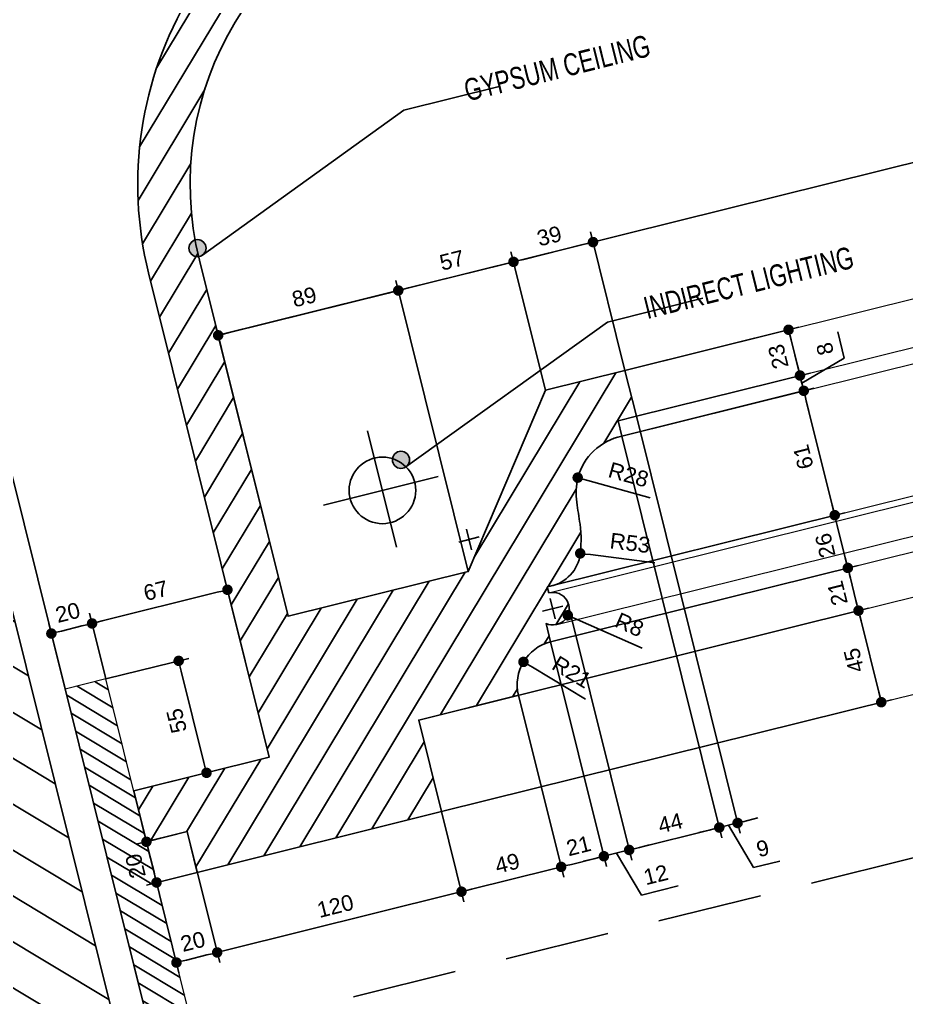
# Model space of a CAD drawing. Header units: inches. Extents: x 252212 to 296477, y 417293 to 492071.
# Drawn here: x 288846.7 to 289269.5, y 489753.6 to 490220 of the extents above; entities that cross this region are included whole.
import ezdxf

# ---------------------------------------------------------------- set-up
doc = ezdxf.new("R2010")
doc.units = ezdxf.units.IN
doc.header["$MEASUREMENT"] = 0
doc.linetypes.add('HIDDEN', pattern=[0.375, 0.25, -0.125])
for name, color, linetype in [('48-TITLE', 7, 'Continuous'), ('8', 8, 'Continuous'), ('CQ spot detail elevation', 1, 'Continuous'), ('CQ SPOT DETAILS', 40, 'Continuous'), ('CQ text label', 3, 'Continuous'), ('gypsum', 31, 'Continuous'), ('Layer1', 1, 'Continuous'), ('Layer3', 7, 'Continuous'), ('Layer7', 8, 'Continuous'), ('LIGHT', 130, 'Continuous')]:
    doc.layers.add(name, color=color, linetype=linetype)
doc.layers.add('GRC', color=41, linetype='Continuous', lineweight=0)
doc.styles.add('DIM 50', font='romans.shx', dxfattribs={"width": 0.75, "height": 100})
doc.styles.get("Standard").update_dxf_attribs({"font": 'arial.ttf'})
doc.dimstyles.new('chester 5', dxfattribs={"dimscale": 0.05, "dimtxt": 150, "dimasz": 100, "dimexe": 100, "dimexo": 0, "dimgap": 80, "dimtad": 1, "dimdec": 0, "dimzin": 0, "dimdsep": 46, "dimtxsty": 'Standard', "dimblk": 'DOT', "dimcen": 100, "dimclrd": 1, "dimclre": 1, "dimclrt": 3, "dimadec": 0, "dimazin": 0, "dimtfac": 1, "dimtdec": 0, "dimtofl": 0, "dimtmove": 0, "dimatfit": 3, "dimfxl": 1, "dimtolj": 1, "dimtzin": 0, "dimlwd": -1, "dimarcsym": 0})
doc.dimstyles.get("Standard").update_dxf_attribs({"dimtxt": 0.18, "dimasz": 0.18, "dimexe": 0.18, "dimexo": 0.0625, "dimgap": 0.09, "dimtad": 0, "dimtih": 1, "dimtoh": 1, "dimdec": 4, "dimzin": 0, "dimdsep": 46, "dimtxsty": 'Standard', "dimcen": 0.09, "dimadec": 0, "dimazin": 0, "dimtfac": 1, "dimtdec": 4, "dimtofl": 0, "dimtmove": 0, "dimatfit": 3, "dimfxl": 1, "dimtolj": 1, "dimtzin": 0, "dimarcsym": 0})

# ---------------------------------------------------------------- blocks, each defined once
blk = doc.blocks.new('L1')
at = {"layer": 'LIGHT', "elevation": 3.648573589799419e-06}
for points in [[(-58.16092766117072, 76.66339870879892), (-58.16092766117072, 19.49658948095748)], [(-58.16092766122892, 76.66339870856609), (-58.16092766128713, 19.49658948078286)], [(-29.19216362002771, 47.41520166554255), (-85.49162586161401, 47.41520166554255)], [(-29.19216362008592, 47.41520166536793), (-85.49162586173043, 47.41520166536793)]]:
    blk.add_lwpolyline(points, dxfattribs=at)
at = {"layer": 'LIGHT'}
for centre, radius in [((-58.16092766122892, 47.41520166560076, 3.648573589799419e-06), 15.87653305614366), ((-58.16092766128713, 47.41520166542614, 3.648573589799419e-06), 15.87653305614367)]:
    blk.add_circle(centre, radius, dxfattribs=at)
blk = doc.blocks.new('_Dot')
at = {"color": 0, "linetype": 'ByBlock', "lineweight": -2}
blk.add_line((-0.5, 0), (-1, 0), dxfattribs=at)
at = {"color": 0, "linetype": 'ByBlock', "const_width": 0.5}
blk.add_lwpolyline([(-0.25, 0, 1), (0.25, 0, 1)], format="xyb", close=True, dxfattribs=at)
blk = doc.blocks.new('*D321')
at = {"color": 1, "lineweight": -2, "ltscale": 0.1, "transparency": 16777216}
for p, q in [((288887.850545457, 489905.487671127), (288880.0523021229, 489936.831306314)), ((288868.4422201366, 489900.6589126676), (288860.6439768025, 489932.0025478547))]:
    blk.add_line(p, q, dxfattribs=at)
at = {"color": 1, "ltscale": 0.1, "transparency": 16777216}
blk.add_line((288866.7032477475, 489928.3576561394), (288876.4074104077, 489930.7720353691), dxfattribs=at)
at = {"layer": 'Defpoints', "color": 0, "ltscale": 0.1, "transparency": 16777216}
for p in [(288881.2594917378, 489931.9792249839), (288887.850545457, 489905.487671127, -2.210991648221889e-07), (288868.4422201366, 489900.6589126676, -2.210991648221889e-07)]:
    blk.add_point(p, dxfattribs=at)
at = {"color": 1, "ltscale": 0.1, "transparency": 16777216, "xscale": 5, "yscale": 5, "zscale": 5}
for p, rotation in [((288881.2594917378, 489931.9792249839), 13.9714232829857), ((288861.8511664174, 489927.1504665245), 193.9714232829857)]:
    blk.add_blockref('_Dot', p, dxfattribs=dict(at, rotation=rotation))
at = {"color": 3, "ltscale": 0.1, "transparency": 16777216, "insert": (288869.6650397732, 489937.1625233104), "char_height": 7.5, "attachment_point": 5, "rotation": 13.97142328298572}
blk.add_mtext('\\A1;20', dxfattribs=at)
blk = doc.blocks.new('*D322')
at = {"color": 1, "lineweight": -2, "ltscale": 0.1, "transparency": 16777216}
for p, q in [((288965.6702961042, 489868.1714406142), (288944.5927458407, 489952.8888593705)), ((288887.8505454571, 489905.487671127), (288880.052302123, 489936.831306314))]:
    blk.add_line(p, q, dxfattribs=at)
at = {"color": 1, "ltscale": 0.1, "transparency": 16777216}
blk.add_line((288886.111573068, 489933.1864145987), (288940.9478541254, 489946.8295884255), dxfattribs=at)
at = {"layer": 'Defpoints', "color": 0, "ltscale": 0.1, "transparency": 16777216}
for p in [(288945.7999354555, 489948.0367780403), (288887.8505454571, 489905.487671127, -2.210991648221889e-07), (288965.6702961042, 489868.1714406142, -1.334850639522189e-06)]:
    blk.add_point(p, dxfattribs=at)
at = {"color": 1, "ltscale": 0.1, "transparency": 16777216, "xscale": 5, "yscale": 5, "zscale": 5}
for p, rotation in [((288945.7999354555, 489948.0367780403), 13.9714232829857), ((288881.2594917379, 489931.9792249838), 193.9714232829857)]:
    blk.add_blockref('_Dot', p, dxfattribs=dict(at, rotation=rotation))
at = {"color": 3, "ltscale": 0.1, "transparency": 16777216, "insert": (288911.6394242922, 489947.6056790683), "char_height": 7.5, "attachment_point": 5, "rotation": 13.97142328298572}
blk.add_mtext('\\A1;67', dxfattribs=at)
blk = doc.blocks.new('*D323')
at = {"color": 1, "lineweight": -2, "ltscale": 0.1, "transparency": 16777216}
for p, q in [((288926.5740826541, 489832.6822137124), (288942.1121960119, 489770.229564351)), ((288907.1658039574, 489827.8534668531), (288922.7039173152, 489765.4008174915))]:
    blk.add_line(p, q, dxfattribs=at)
at = {"color": 1, "ltscale": 0.1, "transparency": 16777216}
blk.add_line((288926.3488090305, 489771.4600884364), (288936.052925067, 489773.8744560662), dxfattribs=at)
at = {"layer": 'Defpoints', "color": 0, "ltscale": 0.1, "transparency": 16777216}
for p in [(288926.5740826541, 489832.6822137124, -1.334850639522189e-06), (288907.1658039574, 489827.8534668531, -2.210991648221889e-07), (288940.905006397, 489775.0816456811)]:
    blk.add_point(p, dxfattribs=at)
at = {"color": 1, "ltscale": 0.1, "transparency": 16777216, "xscale": 5, "yscale": 5, "zscale": 5}
for p, rotation in [((288940.905006397, 489775.0816456811), 13.9714232829857), ((288921.4967277004, 489770.2528988216), 193.9714232829857)]:
    blk.add_blockref('_Dot', p, dxfattribs=dict(at, rotation=rotation))
at = {"color": 3, "ltscale": 0.1, "transparency": 16777216, "insert": (288929.3105777443, 489780.2649498075), "char_height": 7.5, "attachment_point": 5, "rotation": 13.97142328298572}
blk.add_mtext('\\A1;20', dxfattribs=at)
blk = doc.blocks.new('*D324')
at = {"color": 1, "lineweight": -2, "ltscale": 0.1, "transparency": 16777216}
for p, q in [((289047.8606255115, 489842.2483127709), (289058.5699655898, 489799.2040482967)), ((288926.5740826541, 489832.6822137124), (288942.1121987836, 489770.2295532108))]:
    blk.add_line(p, q, dxfattribs=at)
at = {"color": 1, "ltscale": 0.1, "transparency": 16777216}
blk.add_line((288945.7570904988, 489776.2888241557), (289052.5106946449, 489802.8489400119), dxfattribs=at)
at = {"layer": 'Defpoints', "color": 0, "ltscale": 0.1, "transparency": 16777216}
for p in [(289047.8606255115, 489842.2483127709, -1.334850639522189e-06), (288926.5740826541, 489832.6822137124, -1.334850639522189e-06), (289057.3627759749, 489804.0561296268)]:
    blk.add_point(p, dxfattribs=at)
at = {"color": 1, "ltscale": 0.1, "transparency": 16777216, "xscale": 5, "yscale": 5, "zscale": 5}
for p, rotation in [((289057.3627759749, 489804.0561296268), 13.9714232829857), ((288940.9050091687, 489775.0816345409), 193.9714232829857)]:
    blk.add_blockref('_Dot', p, dxfattribs=dict(at, rotation=rotation))
at = {"color": 3, "ltscale": 0.1, "transparency": 16777216, "insert": (288997.2436032674, 489797.16655964), "char_height": 7.5, "attachment_point": 5, "rotation": 13.97142328298572}
blk.add_mtext('\\A1;120', dxfattribs=at)
blk = doc.blocks.new('*D325')
at = {"color": 1, "lineweight": -2, "ltscale": 0.1, "transparency": 16777216}
for p, q in [((289084.5465232392, 489897.7466700586), (289106.1203626248, 489811.0345065221)), ((289047.8606255115, 489842.2483127709), (289058.5699655898, 489799.2040482967))]:
    blk.add_line(p, q, dxfattribs=at)
at = {"color": 1, "ltscale": 0.1, "transparency": 16777216}
blk.add_line((289062.2148573051, 489805.2633192416), (289100.0610916798, 489814.6793982374), dxfattribs=at)
at = {"layer": 'Defpoints', "color": 0, "ltscale": 0.1, "transparency": 16777216}
for p in [(289084.5465232392, 489897.7466700586, -1.334850639522189e-06), (289047.8606255115, 489842.2483127709, -1.334850639522189e-06), (289104.9131730099, 489815.8865878521)]:
    blk.add_point(p, dxfattribs=at)
at = {"color": 1, "ltscale": 0.1, "transparency": 16777216, "xscale": 5, "yscale": 5, "zscale": 5}
for p, rotation in [((289104.9131730099, 489815.8865878521), 13.9714232829857), ((289057.3627759749, 489804.0561296268), 193.9714232829857)]:
    blk.add_blockref('_Dot', p, dxfattribs=dict(at, rotation=rotation))
at = {"color": 3, "ltscale": 0.1, "transparency": 16777216, "insert": (289079.247685188, 489817.5690362956), "char_height": 7.5, "attachment_point": 5, "rotation": 13.97142328298572}
blk.add_mtext('\\A1;49', dxfattribs=at)
blk = doc.blocks.new('*D326')
at = {"color": 1, "lineweight": -2, "ltscale": 0.1, "transparency": 16777216}
for p, q in [((289099.8550684435, 489923.1956080272), (289126.4991042112, 489816.1047029044)), ((289084.5465232392, 489897.7466700586), (289106.1203626248, 489811.0345065221))]:
    blk.add_line(p, q, dxfattribs=at)
at = {"color": 1, "ltscale": 0.1, "transparency": 16777216}
blk.add_line((289109.7652543401, 489817.093777467), (289120.4398332663, 489819.7495946197), dxfattribs=at)
at = {"layer": 'Defpoints', "color": 0, "ltscale": 0.1, "transparency": 16777216}
for p in [(289099.8550684435, 489923.1956080272, -1.334850639522189e-06), (289084.5465232392, 489897.7466700586, -1.334850639522189e-06), (289125.2919145964, 489820.9567842345)]:
    blk.add_point(p, dxfattribs=at)
at = {"color": 1, "ltscale": 0.1, "transparency": 16777216, "xscale": 5, "yscale": 5, "zscale": 5}
for p, rotation in [((289125.2919145964, 489820.9567842345), 13.9714232829857), ((289104.9131730099, 489815.8865878521), 193.9714232829857)]:
    blk.add_blockref('_Dot', p, dxfattribs=dict(at, rotation=rotation))
at = {"color": 3, "ltscale": 0.1, "transparency": 16777216, "insert": (289113.2276943387, 489825.9573059425), "char_height": 7.5, "attachment_point": 5, "rotation": 13.97142328298572}
blk.add_mtext('\\A1;21', dxfattribs=at)
blk = doc.blocks.new('*D327')
at = {"color": 1, "lineweight": -2, "ltscale": 0.1, "transparency": 16777216}
for p, q in [((289108.7155288517, 489939.0268378335), (289138.5522508051, 489819.1035053573)), ((289099.8550684433, 489923.1956080272), (289126.4991042111, 489816.1047029044))]:
    blk.add_line(p, q, dxfattribs=at)
at = {"color": 1, "ltscale": 0.1, "transparency": 16777216}
for p, q in [((289142.1971425203, 489825.1627763022), (289147.0492238505, 489826.369965917)), ((289125.2919145963, 489820.9567842345), (289137.3450611903, 489823.9555866874)), ((289131.3184878933, 489822.4561854609), (289143.1925313935, 489802.4346751703)), ((289120.4398332662, 489819.7495946196), (289115.5877519361, 489818.5424050048)), ((289143.1925313935, 489802.4346751703), (289160.6219621524, 489806.7710880152))]:
    blk.add_line(p, q, dxfattribs=at)
at = {"layer": 'Defpoints', "color": 0, "ltscale": 0.1, "transparency": 16777216}
for p in [(289108.7155288517, 489939.0268378335, -1.334850639522189e-06), (289099.8550684433, 489923.1956080272, -1.334850639522189e-06), (289137.3450611903, 489823.9555866874)]:
    blk.add_point(p, dxfattribs=at)
at = {"color": 1, "ltscale": 0.1, "transparency": 16777216, "xscale": 5, "yscale": 5, "zscale": 5}
for p, rotation in [((289137.3450611903, 489823.9555866874), 193.9714232829857), ((289125.2919145963, 489820.9567842345), 13.9714232829857)]:
    blk.add_blockref('_Dot', p, dxfattribs=dict(at, rotation=rotation))
at = {"color": 3, "ltscale": 0.1, "transparency": 16777216, "insert": (289150.0323973084, 489812.138501492), "char_height": 7.5, "attachment_point": 5, "rotation": 13.97142328298572}
blk.add_mtext('\\A1;12', dxfattribs=at)
blk = doc.blocks.new('*D328')
at = {"color": 1, "lineweight": -2, "ltscale": 0.1, "transparency": 16777216}
for p, q in [((289133.8417472139, 490021.3450084183), (289181.5005643048, 489829.7889729956)), ((289108.7155288517, 489939.0268378335), (289138.5522508052, 489819.1035053573))]:
    blk.add_line(p, q, dxfattribs=at)
at = {"color": 1, "ltscale": 0.1, "transparency": 16777216}
blk.add_line((289142.1971425204, 489825.1627763022), (289175.4412933598, 489833.4338647109), dxfattribs=at)
at = {"layer": 'Defpoints', "color": 0, "ltscale": 0.1, "transparency": 16777216}
for p in [(289133.8417472139, 490021.3450084183, -1.334850639522189e-06), (289108.7155288517, 489939.0268378335, -1.334850639522189e-06), (289180.2933746899, 489834.6410543257)]:
    blk.add_point(p, dxfattribs=at)
at = {"color": 1, "ltscale": 0.1, "transparency": 16777216, "xscale": 5, "yscale": 5, "zscale": 5}
for p, rotation in [((289180.2933746899, 489834.6410543257), 13.9714232829857), ((289137.3450611903, 489823.9555866874), 193.9714232829857)]:
    blk.add_blockref('_Dot', p, dxfattribs=dict(at, rotation=rotation))
at = {"color": 3, "ltscale": 0.1, "transparency": 16777216, "insert": (289156.9480740371, 489836.8190465681), "char_height": 7.5, "attachment_point": 5, "rotation": 13.97142328298572}
blk.add_mtext('\\A1;44', dxfattribs=at)
blk = doc.blocks.new('*D329')
at = {"color": 1, "lineweight": -2, "ltscale": 0.1, "transparency": 16777216}
for p, q in [((289140.7648303021, 490030.7961018535), (289190.2344318152, 489831.9619444358)), ((289133.8417472139, 490021.3450084183), (289181.5005643048, 489829.7889729955))]:
    blk.add_line(p, q, dxfattribs=at)
at = {"color": 1, "ltscale": 0.1, "transparency": 16777216}
for p, q in [((289180.2933746899, 489834.6410543256), (289189.0272422003, 489836.8140257659)), ((289184.6603084451, 489835.7275400457), (289196.6365233562, 489815.5337526405)), ((289193.8793235305, 489838.0212153807), (289198.7314048606, 489839.2284049955)), ((289175.4412933599, 489833.4338647108), (289170.5892120297, 489832.226675096)), ((289196.6365233562, 489815.5337526405), (289209.1857399805, 489818.6559764765))]:
    blk.add_line(p, q, dxfattribs=at)
at = {"layer": 'Defpoints', "color": 0, "ltscale": 0.1, "transparency": 16777216}
for p in [(289140.7648303021, 490030.7961018535, -1.334850639522189e-06), (289133.8417472139, 490021.3450084183, -1.334850639522189e-06), (289189.0272422003, 489836.8140257659)]:
    blk.add_point(p, dxfattribs=at)
at = {"color": 1, "ltscale": 0.1, "transparency": 16777216, "xscale": 5, "yscale": 5, "zscale": 5}
for p, rotation in [((289189.0272422003, 489836.8140257659), 193.9714232829857), ((289180.2933746899, 489834.6410543256), 13.9714232829857)]:
    blk.add_blockref('_Dot', p, dxfattribs=dict(at, rotation=rotation))
at = {"color": 3, "ltscale": 0.1, "transparency": 16777216, "insert": (289201.0208423639, 489824.6925421146), "char_height": 7.5, "attachment_point": 5, "rotation": 13.97142328298572}
blk.add_mtext('\\A1;9', dxfattribs=at)
blk = doc.blocks.new('*D330')
at = {"color": 1, "lineweight": -2, "ltscale": 0.1, "transparency": 16777216}
for p, q in [((288926.5740715142, 489832.682210941), (288902.3137135001, 489826.6462749675)), ((288931.4028327451, 489813.2738744803), (288907.1424747311, 489807.2379385068))]:
    blk.add_line(p, q, dxfattribs=at)
at = {"color": 1, "ltscale": 0.1, "transparency": 16777216}
blk.add_line((288910.7873664464, 489813.2972094517), (288908.372984445, 489823.0013832522), dxfattribs=at)
at = {"layer": 'Defpoints', "color": 0, "ltscale": 0.1, "transparency": 16777216}
for p in [(288926.5740715141, 489832.6822109412, -1.334850639522189e-06), (288907.1657948301, 489827.8534645825), (288931.402832745, 489813.2738744805, -1.334850639522189e-06)]:
    blk.add_point(p, dxfattribs=at)
at = {"color": 1, "ltscale": 0.1, "transparency": 16777216, "xscale": 5, "yscale": 5, "zscale": 5}
for p, rotation in [((288907.1657948302, 489827.8534645823), 103.9714232829857), ((288911.9945560612, 489808.4451281216), 283.9714232829857)]:
    blk.add_blockref('_Dot', p, dxfattribs=dict(at, rotation=rotation))
at = {"color": 3, "ltscale": 0.1, "transparency": 16777216, "insert": (288901.9824978895, 489816.2590070474), "char_height": 7.5, "attachment_point": 5, "rotation": 103.97142328298571}
blk.add_mtext('\\A1;20', dxfattribs=at)
blk = doc.blocks.new('*D331')
at = {"color": 1, "lineweight": -2, "ltscale": 0.1, "transparency": 16777216}
for p, q in [((289036.9961262047, 489885.9162118335), (289251.5122786748, 489939.2874671482)), ((289047.8606564283, 489842.248320463), (289262.376777982, 489895.6195680858))]:
    blk.add_line(p, q, dxfattribs=at)
at = {"color": 1, "ltscale": 0.1, "transparency": 16777216}
blk.add_line((289256.3175070371, 489899.264459801), (289247.8673869595, 489933.2281962032), dxfattribs=at)
at = {"layer": 'Defpoints', "color": 0, "ltscale": 0.1, "transparency": 16777216}
for p in [(289246.6601973446, 489938.0802775334), (289036.9961262046, 489885.9162118337, -1.334850639522189e-06), (289047.8606564282, 489842.2483204632, -1.334850639522189e-06)]:
    blk.add_point(p, dxfattribs=at)
at = {"color": 1, "ltscale": 0.1, "transparency": 16777216, "xscale": 5, "yscale": 5, "zscale": 5}
for p, rotation in [((289246.6601973447, 489938.0802775333), 103.9714232829857), ((289257.524696652, 489894.4123784709), 283.9714232829857)]:
    blk.add_blockref('_Dot', p, dxfattribs=dict(at, rotation=rotation))
at = {"color": 3, "ltscale": 0.1, "transparency": 16777216, "insert": (289244.5096632798, 489914.3597442592), "char_height": 7.5, "attachment_point": 5, "rotation": 103.97142328298571}
blk.add_mtext('\\A1;45', dxfattribs=at)
blk = doc.blocks.new('*D332')
at = {"color": 1, "lineweight": -2, "ltscale": 0.1, "transparency": 16777216}
for p, q in [((289099.8550684439, 489923.1956080273), (289246.4420822931, 489959.6662087344)), ((289036.9961262047, 489885.9162118335), (289251.5122786753, 489939.2874671483))]:
    blk.add_line(p, q, dxfattribs=at)
at = {"color": 1, "ltscale": 0.1, "transparency": 16777216}
blk.add_line((289245.4530077304, 489942.9323588635), (289242.7971905778, 489953.6069377895), dxfattribs=at)
at = {"layer": 'Defpoints', "color": 0, "ltscale": 0.1, "transparency": 16777216}
for p in [(289241.5900009629, 489958.4590191197), (289099.8550684438, 489923.1956080275), (289036.9961262046, 489885.9162118337, -1.334850639522189e-06)]:
    blk.add_point(p, dxfattribs=at)
at = {"color": 1, "ltscale": 0.1, "transparency": 16777216, "xscale": 5, "yscale": 5, "zscale": 5}
for p, rotation in [((289241.590000963, 489958.4590191196), 103.9714232829857), ((289246.6601973452, 489938.0802775334), 283.9714232829857)]:
    blk.add_blockref('_Dot', p, dxfattribs=dict(at, rotation=rotation))
at = {"color": 3, "ltscale": 0.1, "transparency": 16777216, "insert": (289236.5894792548, 489946.3947988619), "char_height": 7.5, "attachment_point": 5, "rotation": 103.97142328298571}
blk.add_mtext('\\A1;21', dxfattribs=at)
blk = doc.blocks.new('*D333')
at = {"color": 1, "lineweight": -2, "ltscale": 0.1, "transparency": 16777216}
for p, q in [((289098.3086092669, 489949.5068566909), (289240.1873341016, 489984.8060430677)), ((289099.8550684439, 489923.1956080273), (289246.4420822933, 489959.6662087344))]:
    blk.add_line(p, q, dxfattribs=at)
at = {"color": 1, "ltscale": 0.1, "transparency": 16777216}
blk.add_line((289240.3828113484, 489963.3111004497), (289236.5424423863, 489978.7467721227), dxfattribs=at)
at = {"layer": 'Defpoints', "color": 0, "ltscale": 0.1, "transparency": 16777216}
for p in [(289235.3352527714, 489983.598853453), (289098.3086092668, 489949.5068566911, -1.334850639522189e-06), (289099.8550684438, 489923.1956080275)]:
    blk.add_point(p, dxfattribs=at)
at = {"color": 1, "ltscale": 0.1, "transparency": 16777216, "xscale": 5, "yscale": 5, "zscale": 5}
for p, rotation in [((289235.3352527714, 489983.5988534528), 103.9714232829857), ((289241.5900009632, 489958.4590191196), 283.9714232829857)]:
    blk.add_blockref('_Dot', p, dxfattribs=dict(at, rotation=rotation))
at = {"color": 3, "ltscale": 0.1, "transparency": 16777216, "insert": (289230.8649493111, 489969.1386469817), "char_height": 7.5, "attachment_point": 5, "rotation": 103.97142328298571}
blk.add_mtext('\\A1;26', dxfattribs=at)
blk = doc.blocks.new('*D334')
at = {"color": 1, "lineweight": -2, "ltscale": 0.1, "transparency": 16777216}
for p, q in [((289133.8417472141, 490021.3450084183), (289225.4273009709, 490044.1313390345)), ((289098.3086092669, 489949.5068566909), (289240.1873341022, 489984.8060430678))]:
    blk.add_line(p, q, dxfattribs=at)
at = {"color": 1, "ltscale": 0.1, "transparency": 16777216}
blk.add_line((289234.1280631573, 489988.4509347831), (289221.7824092557, 490038.0720680895), dxfattribs=at)
at = {"layer": 'Defpoints', "color": 0, "ltscale": 0.1, "transparency": 16777216}
for p in [(289220.5752196407, 490042.9241494199), (289133.8417472141, 490021.3450084185, -1.334850639522189e-06), (289098.3086092668, 489949.5068566911, -1.334850639522189e-06)]:
    blk.add_point(p, dxfattribs=at)
at = {"color": 1, "ltscale": 0.1, "transparency": 16777216, "xscale": 5, "yscale": 5, "zscale": 5}
for p, rotation in [((289220.5752196409, 490042.9241494196), 103.9714232829857), ((289235.3352527721, 489983.5988534529), 283.9714232829857)]:
    blk.add_blockref('_Dot', p, dxfattribs=dict(at, rotation=rotation))
at = {"color": 3, "ltscale": 0.1, "transparency": 16777216, "insert": (289220.3575586503, 490011.3712121318), "char_height": 7.5, "attachment_point": 5, "rotation": 103.97142328298571}
blk.add_mtext('\\A1;61', dxfattribs=at)
blk = doc.blocks.new('*D335')
at = {"color": 1, "ltscale": 0.1, "transparency": 16777216}
for p, q in [((289239.863614835, 490058.5394253283), (289236.7389206246, 490071.0985711777)), ((289217.5572456038, 490055.0543527448), (289216.3500559889, 490059.9064340749)), ((289219.6698274297, 490046.5632104172), (289239.863614835, 490058.5394253283)), ((289220.5752196409, 490042.9241494196), (289218.7644352186, 490050.2022714147)), ((289221.7824092557, 490038.0720680895), (289222.9895988705, 490033.2199867595))]:
    blk.add_line(p, q, dxfattribs=at)
at = {"color": 1, "lineweight": -2, "ltscale": 0.1, "transparency": 16777216}
for p, q in [((289140.7648303024, 490030.7961018537), (289223.6165165487, 490051.4094610296)), ((289133.8417472141, 490021.3450084183), (289225.4273009709, 490044.1313390345))]:
    blk.add_line(p, q, dxfattribs=at)
at = {"layer": 'Defpoints', "color": 0, "ltscale": 0.1, "transparency": 16777216}
for p in [(289218.7644352185, 490050.2022714149), (289140.7648303023, 490030.7961018538, -1.334850639522189e-06), (289133.8417472141, 490021.3450084185, -1.334850639522189e-06)]:
    blk.add_point(p, dxfattribs=at)
at = {"color": 1, "ltscale": 0.1, "transparency": 16777216, "xscale": 5, "yscale": 5, "zscale": 5}
for p, rotation in [((289218.7644352186, 490050.2022714147), 283.9714232829857), ((289220.5752196409, 490042.9241494196), 103.9714232829857)]:
    blk.add_blockref('_Dot', p, dxfattribs=dict(at, rotation=rotation))
at = {"color": 3, "ltscale": 0.1, "transparency": 16777216, "insert": (289230.7035901736, 490062.9287089485), "char_height": 7.5, "attachment_point": 5, "rotation": 103.97142328298571}
blk.add_mtext('\\A1;8', dxfattribs=at)
blk = doc.blocks.new('*D336')
at = {"color": 1, "lineweight": -2, "ltscale": 0.1, "transparency": 16777216}
for p, q in [((289135.3323559189, 490052.6304377072), (289218.1841632819, 490073.2438270168)), ((289140.7648303024, 490030.7961018537), (289223.6165165491, 490051.4094610297))]:
    blk.add_line(p, q, dxfattribs=at)
at = {"color": 1, "ltscale": 0.1, "transparency": 16777216}
blk.add_line((289217.5572456042, 490055.0543527449), (289214.5392715667, 490067.1845560718), dxfattribs=at)
at = {"layer": 'Defpoints', "color": 0, "ltscale": 0.1, "transparency": 16777216}
for p in [(289213.3320819517, 490072.0366374021), (289135.3323559188, 490052.6304377075, -1.334850639522189e-06), (289140.7648303023, 490030.7961018538, -1.334850639522189e-06)]:
    blk.add_point(p, dxfattribs=at)
at = {"color": 1, "ltscale": 0.1, "transparency": 16777216, "xscale": 5, "yscale": 5, "zscale": 5}
for p, rotation in [((289213.3320819518, 490072.0366374019), 103.9714232829857), ((289218.764435219, 490050.2022714148), 283.9714232829857)]:
    blk.add_blockref('_Dot', p, dxfattribs=dict(at, rotation=rotation))
at = {"color": 3, "ltscale": 0.1, "transparency": 16777216, "insert": (289208.448098723, 490059.2285475103), "char_height": 7.5, "attachment_point": 5, "rotation": 103.97142328298571}
blk.add_mtext('\\A1;23', dxfattribs=at)
blk = doc.blocks.new('*D337')
at = {"color": 1, "lineweight": -2, "ltscale": 0.1, "transparency": 16777216}
for p, q in [((289135.3323263338, 490052.6304303465), (289118.8943779987, 490118.6998044049)), ((289097.416395809, 490043.1970110649), (289080.9784474734, 490109.266385125))]:
    blk.add_line(p, q, dxfattribs=at)
at = {"color": 1, "ltscale": 0.1, "transparency": 16777216}
blk.add_line((289115.2494862835, 490112.64053346), (289087.0377184183, 490105.6214934097), dxfattribs=at)
at = {"layer": 'Defpoints', "color": 0, "ltscale": 0.1, "transparency": 16777216}
for p in [(289082.1856370883, 490104.4143037949), (289135.3323263338, 490052.6304303465), (289097.416395809, 490043.1970110649, -1.334850639522189e-06)]:
    blk.add_point(p, dxfattribs=at)
at = {"color": 1, "ltscale": 0.1, "transparency": 16777216, "xscale": 5, "yscale": 5, "zscale": 5}
for p, rotation in [((289120.1015676135, 490113.8477230748), 13.9714232829857), ((289082.1856370883, 490104.4143037949), 193.9714232829857)]:
    blk.add_blockref('_Dot', p, dxfattribs=dict(at, rotation=rotation))
at = {"color": 3, "ltscale": 0.1, "transparency": 16777216, "insert": (289099.2526954529, 490116.7311732972), "char_height": 7.5, "attachment_point": 5, "rotation": 13.97142328298572}
blk.add_mtext('\\A1;39', dxfattribs=at)
blk = doc.blocks.new('*D338')
at = {"color": 1, "lineweight": -2, "ltscale": 0.1, "transparency": 16777216}
for p, q in [((289097.416395809, 490043.1970110649), (289080.9784474734, 490109.266385125)), ((289060.5925056732, 489956.7488686671), (289026.0467131152, 490095.5994626786))]:
    blk.add_line(p, q, dxfattribs=at)
at = {"color": 1, "ltscale": 0.1, "transparency": 16777216}
blk.add_line((289077.3335557582, 490103.20711418), (289032.1059840602, 490091.9545709633), dxfattribs=at)
at = {"layer": 'Defpoints', "color": 0, "ltscale": 0.1, "transparency": 16777216}
for p in [(289027.2539027301, 490090.7473813485), (289097.416395809, 490043.1970110649, -1.334850639522189e-06), (289060.5925056732, 489956.7488686671, -1.334850639522189e-06)]:
    blk.add_point(p, dxfattribs=at)
at = {"color": 1, "ltscale": 0.1, "transparency": 16777216, "xscale": 5, "yscale": 5, "zscale": 5}
for p, rotation in [((289082.1856370883, 490104.4143037949), 13.9714232829857), ((289027.2539027301, 490090.7473813485), 193.9714232829857)]:
    blk.add_blockref('_Dot', p, dxfattribs=dict(at, rotation=rotation))
at = {"color": 3, "ltscale": 0.1, "transparency": 16777216, "insert": (289052.8331861663, 490105.1636262902), "char_height": 7.5, "attachment_point": 5, "rotation": 13.97142328298572}
blk.add_mtext('\\A1;57', dxfattribs=at)
blk = doc.blocks.new('*D339')
at = {"color": 1, "lineweight": -2, "ltscale": 0.1, "transparency": 16777216}
for p, q in [((289060.5925056732, 489956.7488686671), (289026.0467131152, 490095.5994626786)), ((288974.7106661302, 489935.3816124845), (288940.1648735722, 490074.2322064959))]:
    blk.add_line(p, q, dxfattribs=at)
at = {"color": 1, "ltscale": 0.1, "transparency": 16777216}
blk.add_line((289022.4018214, 490089.5401917337), (288946.2241445171, 490070.5873147807), dxfattribs=at)
at = {"layer": 'Defpoints', "color": 0, "ltscale": 0.1, "transparency": 16777216}
for p in [(288941.372063187, 490069.3801251659), (289060.5925056732, 489956.7488686671, -1.334850639522189e-06), (288974.7106661302, 489935.3816124845, -1.334850639522189e-06)]:
    blk.add_point(p, dxfattribs=at)
at = {"color": 1, "ltscale": 0.1, "transparency": 16777216, "xscale": 5, "yscale": 5, "zscale": 5}
for p, rotation in [((289027.2539027301, 490090.7473813485), 13.9714232829857), ((288941.372063187, 490069.3801251659), 193.9714232829857)]:
    blk.add_blockref('_Dot', p, dxfattribs=dict(at, rotation=rotation))
at = {"color": 3, "ltscale": 0.1, "transparency": 16777216, "insert": (288982.4226936541, 490087.6614308133), "char_height": 7.5, "attachment_point": 5, "rotation": 13.97142328298572}
blk.add_mtext('\\A1;89', dxfattribs=at)
blk = doc.blocks.new('*D340')
at = {"color": 1, "ltscale": 0.1, "transparency": 16777216}
blk.add_line((289116.4707576896, 489895.8717947186), (289091.2146997894, 489911.0643149173), dxfattribs=at)
at = {"layer": 'Defpoints', "color": 0, "ltscale": 0.1, "transparency": 16777216}
for p in [(289086.9301482156, 489913.6416425662, -1.334850639522189e-06), (289104.9252648258, 489902.8168664409, -1.334850639522189e-06)]:
    blk.add_point(p, dxfattribs=at)
at = {"color": 1, "ltscale": 0.1, "transparency": 16777216, "xscale": 5, "yscale": 5, "zscale": 5, "rotation": 148.9714232774832}
blk.add_blockref('_Dot', (289086.9301482155, 489913.6416425662), dxfattribs=at)
at = {"color": 3, "ltscale": 0.1, "transparency": 16777216, "insert": (289109.9877736884, 489908.8335976944), "char_height": 7.5, "attachment_point": 5, "rotation": 328.97142327748315}
blk.add_mtext('\\A1;R21', dxfattribs=at)
blk = doc.blocks.new('*D341')
at = {"color": 1, "lineweight": -2, "ltscale": 0.1, "transparency": 16777216}
for p, q in [((289102.1232098184, 489934.1747565033), (289099.7088305888, 489943.8789191634)), ((289096.0639388735, 489937.8196482186), (289105.7681015337, 489940.2340274483))]:
    blk.add_line(p, q, dxfattribs=at)
at = {"color": 1, "ltscale": 0.1, "transparency": 16777216}
blk.add_line((289143.5037276084, 489920.1198233176), (289112.6144841984, 489933.8332493065), dxfattribs=at)
at = {"layer": 'Defpoints', "color": 0, "ltscale": 0.1, "transparency": 16777216}
for p in [(289100.9160202036, 489939.0268378334, -1.334850639522189e-06), (289108.0445962766, 489935.8620727051, -1.334850639522189e-06)]:
    blk.add_point(p, dxfattribs=at)
at = {"color": 1, "ltscale": 0.1, "transparency": 16777216, "xscale": 5, "yscale": 5, "zscale": 5, "rotation": 156.0609452164075}
blk.add_blockref('_Dot', (289108.0445962767, 489935.8620727051), dxfattribs=at)
at = {"color": 3, "ltscale": 0.1, "transparency": 16777216, "insert": (289137.4907722637, 489931.3554843264), "char_height": 7.5, "attachment_point": 5, "rotation": 336.06094521640745}
blk.add_mtext('\\A1;R8', dxfattribs=at)
blk = doc.blocks.new('*D342')
at = {"color": 1, "lineweight": -2, "ltscale": 0.1, "transparency": 16777216}
for p, q in [((289062.1491248935, 489967.1571692827), (289059.7347456638, 489976.861331943)), ((289056.0898539485, 489970.802060998), (289065.7940166087, 489973.2164402277))]:
    blk.add_line(p, q, dxfattribs=at)
at = {"color": 1, "ltscale": 0.1, "transparency": 16777216}
blk.add_line((289149.6476493693, 489960.9580772434), (289118.9636382503, 489964.7807658945), dxfattribs=at)
at = {"layer": 'Defpoints', "color": 0, "ltscale": 0.1, "transparency": 16777216}
for p in [(289060.9419352786, 489972.0092506128, -1.334850639522189e-06), (289114.0019942909, 489965.3988995531, -1.334850639522189e-06)]:
    blk.add_point(p, dxfattribs=at)
at = {"color": 1, "ltscale": 0.1, "transparency": 16777216, "xscale": 5, "yscale": 5, "zscale": 5, "rotation": 172.898541812043}
blk.add_blockref('_Dot', (289114.0019942909, 489965.3988995531), dxfattribs=at)
at = {"color": 3, "ltscale": 0.1, "transparency": 16777216, "insert": (289137.7546924746, 489970.3321303359), "char_height": 7.5, "attachment_point": 5, "rotation": 352.89854181204294}
blk.add_mtext('\\A1;R53', dxfattribs=at)
blk = doc.blocks.new('*D343')
at = {"color": 1, "ltscale": 0.1, "transparency": 16777216}
blk.add_line((289147.4184103325, 489991.8801696333), (289117.6138759798, 490000.1723710872), dxfattribs=at)
at = {"layer": 'Defpoints', "color": 0, "ltscale": 0.1, "transparency": 16777216}
for p in [(289112.7968355016, 490001.512565488, -1.334850639522189e-06), (289139.7243344954, 489994.0208112581, -1.334850639522189e-06)]:
    blk.add_point(p, dxfattribs=at)
at = {"color": 1, "ltscale": 0.1, "transparency": 16777216, "xscale": 5, "yscale": 5, "zscale": 5, "rotation": 164.4523979400815}
blk.add_blockref('_Dot', (289112.7968355016, 490001.5125654881), dxfattribs=at)
at = {"color": 3, "ltscale": 0.1, "transparency": 16777216, "insert": (289137.0232195049, 490002.8989816658), "char_height": 7.5, "attachment_point": 5, "rotation": 344.4523979400815}
blk.add_mtext('\\A1;R28', dxfattribs=at)
blk = doc.blocks.new('*D344')
at = {"color": 1, "lineweight": -2, "ltscale": 0.1, "transparency": 16777216}
for p, q in [((288887.8505454574, 489905.4876711271), (288927.3988893118, 489915.3272320778)), ((288901.1298517958, 489852.113889934), (288940.6781956501, 489861.9534508846))]:
    blk.add_line(p, q, dxfattribs=at)
at = {"color": 1, "ltscale": 0.1, "transparency": 16777216}
blk.add_line((288923.7539975966, 489909.2679611329), (288934.6189247052, 489865.5983425999), dxfattribs=at)
at = {"layer": 'Defpoints', "color": 0, "ltscale": 0.1, "transparency": 16777216}
for p in [(288887.8505454573, 489905.4876711273, -2.210991648221889e-07), (288935.82611432, 489860.74626127), (288901.1298517957, 489852.1138899341, -2.210991648221889e-07)]:
    blk.add_point(p, dxfattribs=at)
at = {"color": 1, "ltscale": 0.1, "transparency": 16777216, "xscale": 5, "yscale": 5, "zscale": 5}
for p, rotation in [((288922.5468079817, 489914.1200424629), 103.9714232829857), ((288935.8261143201, 489860.7462612698), 283.9714232829857)]:
    blk.add_blockref('_Dot', p, dxfattribs=dict(at, rotation=rotation))
at = {"color": 3, "ltscale": 0.1, "transparency": 16777216, "insert": (288921.6036774323, 489885.5465681234), "char_height": 7.5, "attachment_point": 5, "rotation": 103.97142328298571}
blk.add_mtext('\\A1;55', dxfattribs=at)
blk = doc.blocks.new('DOT')
at = {"layer": '48-TITLE'}
h = blk.add_hatch(color=256, dxfattribs=at)
h.dxf.hatch_style = 1
edge = h.paths.add_edge_path()
edge.add_arc((0, -1.025964835931518), 1.025964835931518, 0, 360)
blk.add_circle((0, -1.025964835931518), 1.025964835931518, dxfattribs=at)

msp = doc.modelspace()

# ---------------------------------------------------------------- hatches: boundary and pattern name
at = {"layer": '8'}
h = msp.add_hatch(dxfattribs=at)
h.set_pattern_fill('ANSI31', color=256, scale=100, angle=13.97142328298568, style=0)
h.set_pattern_definition([(58.97142328298569, (252334.1004804923, 494088.5561935391), (-10.71137893550929, 6.443319121378964), [])])
edge = h.paths.add_edge_path()
edge.add_line((289768.5933645254, 490467.8070775935), (290775.9238635655, 490718.4291992036))
edge.add_arc((290812.1395520105, 490572.8667593007), 150.0000000001258, 13.971423282992305, 103.9714232829923, ccw=False)
edge.add_line((290957.7019919134, 490609.0824477457), (290999.9536284329, 490439.2596011907))
edge.add_line((290999.9536284329, 490439.2596011907), (290914.0717888897, 490417.892345008))
edge.add_line((290914.0717888897, 490417.892345008), (290841.0322103091, 490477.006642513))
edge.add_line((290841.0322103091, 490477.006642513), (290803.1162501985, 490467.5732158743))
edge.add_line((290803.1162501985, 490467.5732158743), (290808.5486034657, 490445.7388498872))
edge.add_line((290808.5486034657, 490445.7388498872), (290817.2823498599, 490447.9117911939))
edge.add_line((290817.2823498599, 490447.9117911939), (290819.0931342822, 490440.6336691987))
edge.add_arc((290826.7002270088, 490413.7385260719), 27.95025194087214, 43.49044862404088, 105.793164101679, ccw=False)
edge.add_arc((290819.1971125461, 490410.181378816), 35.93479784872101, 20.498674765624628, 39.36810408858548, ccw=False)
edge.add_arc((290540.5748211879, 490305.7588293093), 333.482178661726, 18.722871093585695, 20.540080650232028, ccw=False)
edge.add_arc((290906.6122262182, 490431.2098629044), 53.4702403536314, 200.1349953782089, 216.816241261213)
edge.add_arc((290877.7198640837, 490410.7369135756), 18.0953021038039, 219.7429161595523, 290.8023934842715)
edge.add_line((290884.1463384921, 490393.8212289928), (290884.870652261, 490390.9099801946))
edge.add_arc((290886.7537494292, 490383.3412101355), 7.799508648127477, 103.9714232830716, 322.4387256688891)
edge.add_line((290892.9364343919, 490378.5865553843), (290895.1093756987, 490369.8528089903))
edge.add_arc((290900.179572081, 490349.4740674039), 21.0000000000131, 13.971423282969113, 103.97142328296923, ccw=False)
edge.add_line((290920.5583136674, 490354.5442637862), (290968.1087107022, 490366.3747220115))
edge.add_line((290968.1087107022, 490366.3747220115), (290978.9732100095, 490322.7068229492))
edge.add_line((290978.9732100095, 490322.7068229492), (291095.430973136, 490351.6813803737))
edge.add_line((291095.430973136, 490351.6813803737), (291090.6022007648, 490371.0897140626))
edge.add_line((291090.6022007648, 490371.0897140626), (291110.0104885895, 490375.9184631931))
edge.add_line((291110.0104885895, 490375.9184631931), (291103.9745272995, 490400.1788840028))
edge.add_line((291103.9745272995, 490400.1788840028), (291039.434084173, 490384.1213285701))
edge.add_line((291039.434084173, 490384.1213285701), (290981.9623985638, 490615.1183958199))
edge.add_arc((290812.1395520105, 490572.8667593008), 175.0000000000244, 13.97142328298912, 103.9714232829937)
edge.add_line((290769.8879154914, 490742.689605854), (289762.5574164513, 490492.067484244))
edge.add_line((289762.5574164513, 490492.067484244), (289035.7698329942, 490311.2429940377))
edge.add_arc((289078.0214695133, 490141.4201474845), 174.9999999999538, 103.9714232829752, 193.9714232830122)
edge.add_line((288908.1986229601, 490099.1685109652), (288965.6702961042, 489868.1714406142))
edge.add_line((288965.6702961042, 489868.1714406142), (288901.1298517954, 489852.1138899339))
edge.add_line((288901.1298517954, 489852.1138899339), (288907.1657948294, 489827.8534645821))
edge.add_line((288907.1657948294, 489827.8534645821), (288926.5740826541, 489832.6822137125))
edge.add_line((288926.5740826541, 489832.6822137125), (288931.4028327448, 489813.2738744802))
edge.add_line((288931.4028327448, 489813.2738744802), (289047.8606255116, 489842.248312771))
edge.add_line((289047.8606255116, 489842.248312771), (289036.9961262044, 489885.9162118333))
edge.add_line((289036.9961262044, 489885.9162118333), (289084.5465232393, 489897.7466700586))
edge.add_arc((289104.9252648257, 489902.8168664409), 21.0000000000131, 103.97142328296923, 193.9714232829691, ccw=False)
edge.add_line((289099.8550684434, 489923.1956080273), (289097.6821271367, 489931.9293544214))
edge.add_arc((289100.9160202036, 489939.0268378335), 7.799508648125218, 245.5041208968311, 463.9714232825535)
edge.add_line((289099.0329230355, 489946.5956078926), (289098.3086092666, 489949.5068566907))
edge.add_arc((289096.0593257326, 489967.4618192863), 18.09530210367771, 277.1404530818795, 348.1999304065622)
edge.add_arc((289060.9419352786, 489972.0092506128), 53.4702403539753, 351.1266053046068, 367.807851187615)
edge.add_arc((289443.0902093563, 490032.705546447), 333.4821786576871, 187.4027659151942, 189.2199754718404, ccw=False)
edge.add_arc((289148.0195474799, 489994.3942611069), 35.93479784889205, 168.574742477847, 187.4441718008201, ccw=False)
edge.add_arc((289139.7243344955, 489994.0208112582), 27.95025194093188, 102.14968246413031, 164.4523979417463, ccw=False)
edge.add_line((289133.8417472139, 490021.3450084182), (289132.0309627917, 490028.6231304133))
edge.add_line((289132.0309627917, 490028.6231304133), (289140.7647091858, 490030.7960717201))
edge.add_line((289140.7647091858, 490030.7960717201), (289135.3323559186, 490052.6304377072))
edge.add_line((289135.3323559186, 490052.6304377072), (289097.416395809, 490043.1970110649))
edge.add_line((289097.416395809, 490043.1970110649), (289060.5925056733, 489956.7488686671))
edge.add_line((289060.5925056733, 489956.7488686671), (288974.7106661302, 489935.3816124845))
edge.add_line((288974.7106661302, 489935.3816124845), (288932.4590296106, 490105.2044590395))
edge.add_arc((289078.0214695134, 490141.4201474845), 150.0000000000128, 103.97142328300299, 193.971423283003, ccw=False)
edge.add_line((289041.8057810683, 490286.9825873873), (289768.5933645254, 490467.8070775935))
at = {"layer": 'Layer7'}
h = msp.add_hatch(dxfattribs=at)
h.set_pattern_fill('ANSI31,_O', color=8, scale=150, angle=13.97142328298568)
h.set_pattern_definition([(148.9714232829857, (302406.0305908483, 492518.40442259), (9.664978682068442, 16.06706840326393), [])])
h.paths.add_polyline_path([(288405.8047895729, 490867.5653965524), (288599.8870769592, 490915.852740852), (289625.9982495668, 486791.5836102727), (289431.9159621805, 486743.2962659731)])
h.paths.add_polyline_path([(291031.261677543, 491520.7746223935), (291225.3449307464, 491569.0622069868), (292251.4561033541, 487444.7930764076), (292057.3728501507, 487396.5054918143)])
h = msp.add_hatch(dxfattribs=at)
h.set_pattern_fill('ANSI31', color=256, scale=50, angle=13.97142328298568, style=0)
h.set_pattern_definition([(148.9714232829857, (327514.0686309958, 498765.2417504817), (3.221659560689482, 5.355689467754646), [])])
h.paths.add_polyline_path([(289358.561203817, 487930.7138924159), (289377.9695291374, 487935.5426508752), (288887.8505454572, 489905.4876711271), (288868.4422201366, 489900.6589126677)])

# ---------------------------------------------------------------- linework, layer by layer
at = {"ltscale": 0.1}
msp.add_line((290966.6152529263, 490573.2571997322, -8.642302521023141e-07), (288941.372063187, 490069.3801251658, -8.642302521023141e-07), dxfattribs=at)
at = {"layer": '8', "color": 6, "lineweight": 0, "ltscale": 5, "elevation": 2.495212225976859e-07}
msp.add_lwpolyline([(289358.561203817, 487930.7138924159), (289377.9695291374, 487935.5426508752), (288887.8505454572, 489905.4876711271), (288868.4422201366, 489900.6589126677)], close=True, dxfattribs=at)
at = {"layer": 'CQ spot detail elevation', "color": 3, "linetype": 'HIDDEN', "ltscale": 200, "elevation": 4.706203874198748e-07}
msp.add_lwpolyline([(288637.273793338, 490268.1786345643), (289567.428066705, 490499.5994419685), (289709.4151092905, 489928.9080857977), (288779.2608359235, 489697.4872783936)], close=True, dxfattribs=at)
at = {"layer": 'GRC'}
for p, q in [((289135.3323559186, 490052.6304377072, 2.47702417199711e-06), (290803.1162501985, 490467.5732158743, 1.363272697297686e-06)), ((289140.7647091858, 490030.7960717201, 2.47702417199711e-06), (290808.5486034657, 490445.7388498872, 1.363272697297686e-06)), ((289133.8417472139, 490021.3450084182, 2.47702417199711e-06), (290819.0931342822, 490440.6336691987, 1.363272697297686e-06)), ((289098.3086092666, 489949.5068566907, 2.47702417199711e-06), (290879.9691476176, 490392.7819509799, 1.363272697297686e-06)), ((289099.0329230355, 489946.5956078926, 2.47702417199711e-06), (290884.870652261, 490390.9099801946, 1.363272697297686e-06)), ((289102.7991173718, 489931.4580677744, 2.47702417199711e-06), (290888.6368465974, 490375.7724400765, 1.363272697297686e-06)), ((289099.8550684434, 489923.1956080273, 2.47702417199711e-06), (290895.1093756987, 490369.8528089903, 1.363272697297686e-06)), ((289084.5465232393, 489897.7466700586, 2.47702417199711e-06), (290920.5583136674, 490354.5442637862, 1.363272697297686e-06)), ((289047.8606255116, 489842.248312771, 2.47702417199711e-06), (290978.9732100095, 490322.7068229492, 1.363272697297686e-06))]:
    msp.add_line(p, q, dxfattribs=at)
at = {"layer": 'gypsum', "elevation": -8.642302521023141e-07}
msp.add_lwpolyline([(289035.7698329942, 490311.2429940377, 0.4142135623730951), (288908.1986229601, 490099.1685109652), (288965.6702961042, 489868.1714406142), (288901.1298517954, 489852.1138899339), (288907.1657948294, 489827.8534645821), (288926.5740826541, 489832.6822137125), (288931.4028327448, 489813.2738744802), (289047.8606255116, 489842.248312771), (289036.9961262044, 489885.9162118333), (289084.5465232393, 489897.7466700586, -0.414213562373118), (289099.8550684434, 489923.1956080273), (289097.6821271367, 489931.9293544214, 1.40801218203971), (289099.0329230355, 489946.5956078926), (289098.3086092666, 489949.5068566907, 0.3203886580188107), (289113.772222357, 489963.7613799345, 0.0729144724568156), (289113.9164655565, 489979.2732540097, -0.0079292386621575), (289112.3876234305, 489989.7385458039, -0.0825199636140567), (289112.7968355005, 490001.5125654876, -0.2787474963378631), (289133.8417472139, 490021.3450084182), (289132.0309627917, 490028.6231304133), (289140.7647091858, 490030.7960717201), (289135.3323559186, 490052.6304377072), (289097.416395809, 490043.1970110649), (289060.5925056733, 489956.7488686671), (288974.7106661302, 489935.3816124845), (288974.7106661302, 489935.3816124845), (288932.4590296106, 490105.2044590395, -0.4142135623730951), (289041.8057810683, 490286.9825873873)], format="xyb", dxfattribs=at)
at = {"layer": 'Layer1'}
msp.add_line((288614.9324010213, 490919.5959919897, -0.0003494344035008992), (289616.8997813324, 486892.3684880121, -0.0003494344035008992), dxfattribs=at)
at = {"layer": 'Layer3'}
msp.add_line((288599.8870769592, 490915.852740852, 2.495212225976859e-07), (289625.9982495668, 486791.5836102727, 2.495212225976859e-07), dxfattribs=at)

# ---------------------------------------------------------------- block references
at = {"xscale": -1, "rotation": 13.97142328298618}
msp.add_blockref('L1', (288974.7106661302, 489935.3816124845, -8.642302521023141e-07), dxfattribs=at)

# ---------------------------------------------------------------- texts
at = {"layer": 'CQ text label', "ltscale": 500, "char_height": 10.5, "width": 2801.088377326966, "attachment_point": 1, "rotation": 13.971423282985567, "style": 'DIM 50'}
for s, insert in [('\\pxqr;{\\fCityBlueprint|b0|i0|c2|p2;GYPSUM CEILING}', (286427.4981262852, 489536.6712155084, 0.0001087952012702735)), ('\\pxqr;{\\fCityBlueprint|b0|i0|c2|p2;INDIRECT LIGHTING}', (286524.513774352, 489435.7121098972, 0.0001101300519097957))]:
    msp.add_mtext(s, dxfattribs=dict(at, insert=insert))

# ---------------------------------------------------------------- dimensions: what is measured, and where the dimension line sits
at = {"color": 2, "ltscale": 0.1}
for base, p1, p2, angle, picture, middle in [((289082.1856370883, 490104.4143037949, 4.706203874198748e-07), (289135.3323263339, 490052.6304303465, 4.706203874198748e-07), (289097.416395809, 490043.1970110649, -8.642302521023141e-07), 13.97142328298568, '*D337', (289099.2526954529, 490116.7311732972, 4.706203874198748e-07)), ((288881.2594917378, 489931.9792249839, 4.706203874198748e-07), (288868.4422201366, 489900.6589126677, 2.495212225976859e-07), (288887.8505454571, 489905.487671127, 2.495212225976859e-07), 13.97142328298568, '*D321', (288869.6650397732, 489937.1625233104, 4.706203874198748e-07)), ((289246.6601973446, 489938.0802775334, 4.706203874198748e-07), (289047.860656428, 489842.2483204629, -8.642302521023141e-07), (289036.9961262044, 489885.9162118334, -8.642302521023141e-07), 103.9714232829857, '*D331', (289244.5096632798, 489914.3597442592, 4.706203874198748e-07)), ((288935.82611432, 489860.74626127, 4.706203874198748e-07), (288887.8505454572, 489905.487671127, 2.495212225976859e-07), (288901.1298517956, 489852.1138899339, 2.495212225976859e-07), 103.9714232829857, '*D344', (288921.6036774323, 489885.5465681234, 4.706203874198748e-07)), ((288907.1657948301, 489827.8534645825, 4.706203874198748e-07), (288931.4028327448, 489813.2738744802, -8.642302521023141e-07), (288926.574071514, 489832.6822109409, -8.642302521023141e-07), 103.9714232829857, '*D330', (288901.9824978895, 489816.2590070474, 4.706203874198748e-07)), ((288940.905006397, 489775.0816456811, 4.706203874198748e-07), (288907.1658039574, 489827.8534668532, 2.495212225976859e-07), (288926.5740826541, 489832.6822137125, -8.642302521023141e-07), 13.97142328298568, '*D323', (288929.3105777443, 489780.2649498075, 4.706203874198748e-07))]:
    dim = msp.add_linear_dim(base=base, p1=p1, p2=p2, angle=angle, dimstyle='chester 5', dxfattribs=at)
    dim.commit()
    dim.dimension.update_dxf_attribs({"geometry": picture, "text_midpoint": middle})
for base, p1, p2, angle, picture, middle in [((289027.2539027301, 490090.7473813485, 4.706203874198748e-07), (289097.416395809, 490043.1970110649, -8.642302521023141e-07), (289060.5925056733, 489956.7488686671, -8.642302521023141e-07), 13.97142328298568, '*D338', (289052.8331861663, 490105.1636262902, 4.706203874198748e-07)), ((288941.372063187, 490069.3801251659, 4.706203874198748e-07), (289060.5925056733, 489956.7488686671, -8.642302521023141e-07), (288974.7106661302, 489935.3816124845, -8.642302521023141e-07), 13.97142328298568, '*D339', (288982.4226936541, 490087.6614308133, 4.706203874198748e-07)), ((289213.3320819517, 490072.0366374021, 4.706203874198748e-07), (289140.7648303022, 490030.7961018536, -8.642302521023141e-07), (289135.3323559187, 490052.6304377072, -8.642302521023141e-07), 103.9714232829857, '*D336', (289208.448098723, 490059.2285475103, 4.706203874198748e-07)), ((289218.7644352185, 490050.2022714149, 4.706203874198748e-07), (289133.8417472139, 490021.3450084183, -8.642302521023141e-07), (289140.7648303022, 490030.7961018536, -8.642302521023141e-07), 103.9714232829857, '*D335', (289231.3001855869, 490060.5308010879, 4.706203874198748e-07)), ((289220.5752196407, 490042.9241494199, 4.706203874198748e-07), (289098.3086092666, 489949.5068566908, -8.642302521023141e-07), (289133.8417472139, 490021.3450084183, -8.642302521023141e-07), 103.9714232829857, '*D334', (289220.3575586503, 490011.3712121318, 4.706203874198748e-07)), ((289189.0272422003, 489836.8140257659, 4.706203874198748e-07), (289133.8417472139, 490021.3450084183, -8.642302521023141e-07), (289140.7648303022, 490030.7961018536, -8.642302521023141e-07), 13.97142328298568, '*D329', (289198.6278991158, 489824.0971818885, 4.706203874198748e-07)), ((289180.2933746899, 489834.6410543257, 4.706203874198748e-07), (289108.7155288517, 489939.0268378335, -8.642302521023141e-07), (289133.8417472139, 490021.3450084183, -8.642302521023141e-07), 13.97142328298568, '*D328', (289156.9480740371, 489836.8190465681, 4.706203874198748e-07)), ((289235.3352527714, 489983.598853453, 4.706203874198748e-07), (289099.8550684436, 489923.1956080273, 4.706203874198748e-07), (289098.3086092666, 489949.5068566908, -8.642302521023141e-07), 103.9714232829857, '*D333', (289230.8649493111, 489969.1386469817, 4.706203874198748e-07)), ((289241.5900009629, 489958.4590191197, 4.706203874198748e-07), (289036.9961262044, 489885.9162118334, -8.642302521023141e-07), (289099.8550684436, 489923.1956080273, 4.706203874198748e-07), 103.9714232829857, '*D332', (289236.5894792548, 489946.3947988619, 4.706203874198748e-07)), ((288945.7999354555, 489948.0367780403, 4.706203874198748e-07), (288887.8505454572, 489905.487671127, 2.495212225976859e-07), (288965.6702961042, 489868.1714406143, -8.642302521023141e-07), 13.97142328298568, '*D322', (288911.6394242922, 489947.6056790683, 4.706203874198748e-07)), ((289137.3450611903, 489823.9555866874, 4.706203874198748e-07), (289099.8550684434, 489923.1956080273, -8.642302521023141e-07), (289108.7155288517, 489939.0268378335, -8.642302521023141e-07), 13.97142328298568, '*D327', (289145.1993469931, 489810.9360467615, 4.706203874198748e-07)), ((289125.2919145964, 489820.9567842345, 4.706203874198748e-07), (289084.5465232393, 489897.7466700586, -8.642302521023141e-07), (289099.8550684435, 489923.1956080273, -8.642302521023141e-07), 13.97142328298568, '*D326', (289113.2276943387, 489825.9573059425, 4.706203874198748e-07)), ((289104.9131730099, 489815.8865878521, 4.706203874198748e-07), (289047.8606255116, 489842.248312771, -8.642302521023141e-07), (289084.5465232393, 489897.7466700586, -8.642302521023141e-07), 13.97142328298568, '*D325', (289079.247685188, 489817.5690362956, 4.706203874198748e-07)), ((289057.3627759749, 489804.0561296268, 4.706203874198748e-07), (288926.5740826541, 489832.6822137125, -8.642302521023141e-07), (289047.8606255116, 489842.248312771, -8.642302521023141e-07), 13.97142328298568, '*D324', (288997.2436032674, 489797.16655964, 4.706203874198748e-07))]:
    dim = msp.add_linear_dim(base=base, p1=p1, p2=p2, angle=angle, dimstyle='chester 5', override={"dimtmove": 1}, dxfattribs=at)
    dim.commit()
    dim.dimension.update_dxf_attribs({"geometry": picture, "text_midpoint": middle})
for center, mpoint, picture, middle in [((289139.7243344954, 489994.0208112581, -8.642302521023141e-07), (289112.7968355016, 490001.512565488, -8.642302521023141e-07), '*D343', (289134.9246633952, 489995.3561731599, 4.706203874198748e-07)), ((289100.9160202036, 489939.0268378334, -8.642302521023141e-07), (289108.0445962766, 489935.8620727051, -8.642302521023141e-07), '*D341', (289134.3139199086, 489924.1996819943, 4.706203874198748e-07)), ((289104.9252648258, 489902.8168664409, -8.642302521023141e-07), (289086.9301482156, 489913.6416425662, -8.642302521023141e-07), '*D340', (289105.9850045266, 489902.1793909934, 4.706203874198748e-07))]:
    dim = msp.add_radius_dim(center=center, mpoint=mpoint, dimstyle='chester 5', dxfattribs=at)
    dim.commit()
    dim.dimension.update_dxf_attribs({"geometry": picture, "text_midpoint": middle, "dimtype": 164})
dim = msp.add_radius_dim(center=(289060.9419352786, 489972.0092506128, -8.642302521023141e-07), mpoint=(289114.0019942909, 489965.3988995531, -8.642302521023141e-07), dimstyle='chester 5', dxfattribs=at)
dim.commit()
dim.dimension.update_dxf_attribs({"geometry": '*D342', "text_midpoint": (289137.7546924746, 489970.3321303359, 4.706203874198748e-07)})

# ---------------------------------------------------------------- leaders
at = {"layer": 'CQ SPOT DETAILS', "color": 1}
for points in [[(288933.9134774369, 490107.6222860444, 9.465119765982716e-05), (289029.9305924377, 490176.6817427331, 9.465119765982716e-05), (289075.3644063824, 490187.9855986713, 9.465119765982716e-05)], [(289030.9291255038, 490006.6631804333, 9.598604829934936e-05), (289126.9462405046, 490075.7226371219, 9.598604829934936e-05), (289172.3800544491, 490087.0264930601, 9.598604829934936e-05)]]:
    msp.add_leader(points, dimstyle='Standard', override={"dimasz": 4, "dimldrblk": 'Dot', "dimfxl": 0.1, "dimarcsym": 2}, dxfattribs=at)

doc.saveas('drawing.dxf')
